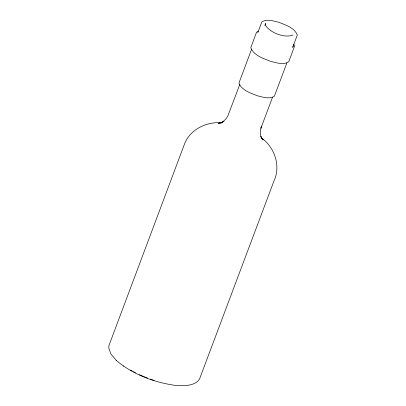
<?xml version="1.0" encoding="UTF-8"?>
<svg xmlns="http://www.w3.org/2000/svg" width="406" height="406" viewBox="0 0 406 406"><rect width="100%" height="100%" fill="white"/><g stroke="black" fill="none" stroke-linecap="round" stroke-linejoin="round"><path stroke-width="0.61" d="M264.874 25.502L265.6 23.467L265.194 24.71C269.467 32.693 284.647 38.509 293.056 34.997M293.233 45.832L292.716 47.416L297.314 34.987C294.416 27.689 285.667 25.076 278.973 22.355C273.568 21.082 266.96 18.559 261.865 21.894L257.785 32.744M251.476 49.532L238.926 83.113C241.824 90.411 250.573 93.02 257.267 95.745C262.672 97.014 269.279 99.536 274.375 96.202L286.849 63.021M239.809 84.418L227.766 116.152L225.929 118.988L222.178 122.394L224.051 121.206L221.234 122.653L218.174 123.449L221.965 122.754L220.605 122.856M272.462 97.45L260.896 128.225L261.378 126.753C260.033 130.468 260.073 134.645 261.51 138.324L260.901 136.619M258.373 31.059L256.536 32.221L250.781 47.746C253.887 55.561 263.261 58.362 270.437 61.281C276.222 62.641 283.302 65.341 288.762 61.768L294.517 46.243L293.761 44.127M221.788 122.779C206.821 121.409 190.252 129.296 184.603 143.754L108.965 345.496L108.767 347.932L110.924 353.996L116.172 360.32C132.803 374.489 154.148 382.447 175.625 385.441L185.39 385.634C190.414 385.177 196.859 383.736 199.554 378.95L273.862 181.259C281.135 166.155 274.634 147.363 261.428 137.842M116.172 360.32L116.552 360.624M123.272 365.989L123.566 366.222M261.286 137.873L263.113 140.045L260.916 136.523M154.067 380.381A43.716 14.591 20.6 0 1 150.489 379.168M147.505 378.072A43.716 14.591 20.6 0 1 139.41 374.662M135.538 372.784A43.716 14.591 20.6 0 1 133.427 371.683M132.27 371.054A43.716 14.591 20.6 0 1 130.565 370.089"/></g></svg>
